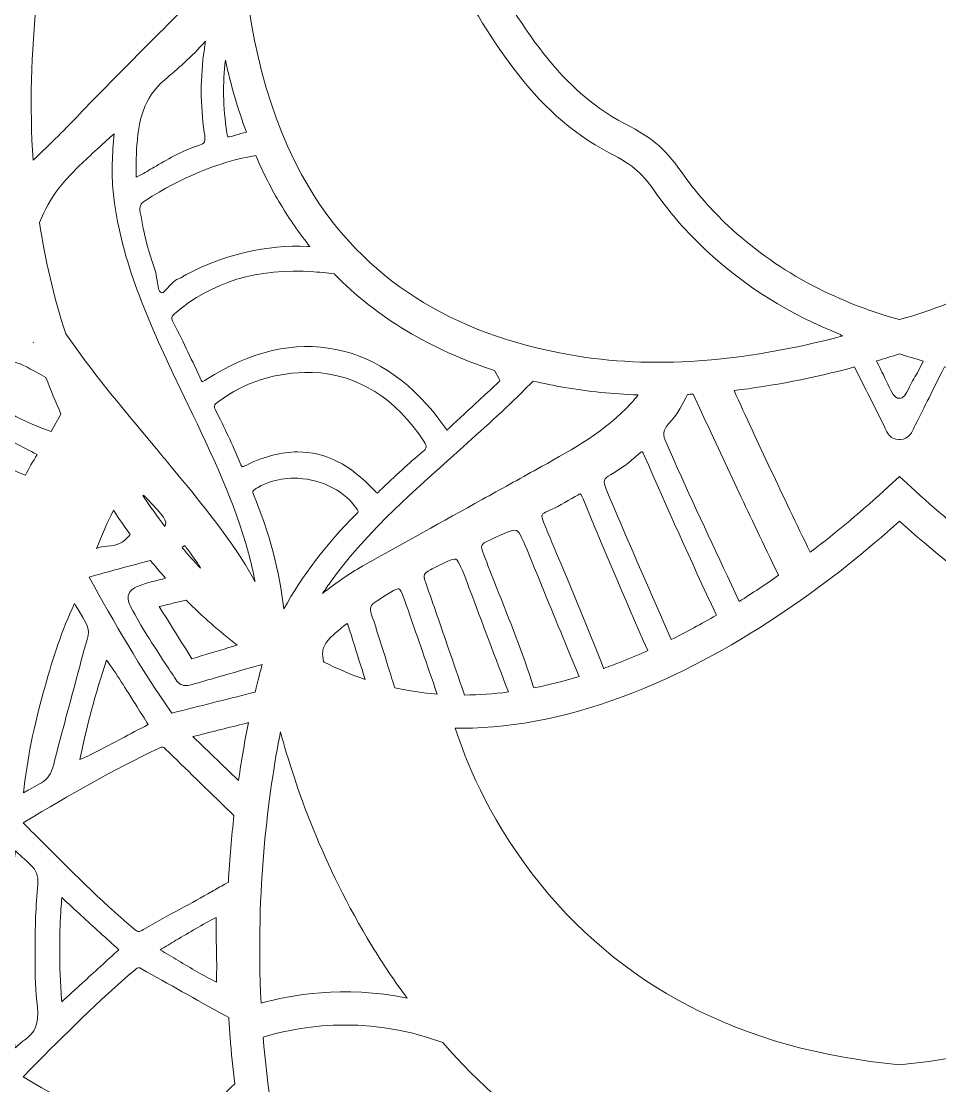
# Model space of a CAD drawing. Extents: x 126 to 2875, y -2951 to -49.
# Drawn here: x 1079 to 1520, y -2448 to -1937 of the extents above; entities that cross this region are included whole.
import ezdxf

# ---------------------------------------------------------------- set-up
doc = ezdxf.new("R2010")
doc.units = 0
doc.header["$MEASUREMENT"] = 0
doc.layers.add('Layer 1', color=7, linetype='Continuous')

# ---------------------------------------------------------------- blocks, each defined once
blk = doc.blocks.new('block 2')
at = {"layer": 'Layer 1', "lineweight": 0}
for points, knots in [([(2818.52, -1015.73), (2765.29, -1065.49), (2703.63, -1093.3), (2640.24, -1096.15), (2556.69, -1099.87), (2474.7, -1071.45), (2412.6, -1046.28), (2390.46, -1037.31), (2368.11, -1027.6), (2346.48, -1018.23), (2338.27, -1014.67), (2330.02, -1011.09), (2321.71, -1007.53), (2370.51, -1008.44), (2426.27, -1007.2), (2513.09, -924.65), (2568.78, -871.7), (2642.17, -798.11), (2625.81, -711.87), (2622.52, -694.49), (2611.09, -653.09), (2560.09, -612.54), (2565.36, -622.37), (2601.86, -692.87), (2569.54, -747.69), (2554.2, -773.71), (2526.78, -791.73), (2470.03, -803.98), (2455.63, -807.08), (2439.86, -809.44), (2422.81, -811.04), (2491.94, -734.79), (2533.75, -634.63), (2547.11, -513), (2561.91, -378.42), (2538.09, -252.24), (2515.5, -170.1), (2510.84, -153.21), (2505.7, -136.24), (2500.21, -119.65), (2496.11, -107.32), (2491.02, -97.85), (2485.03, -91.28), (2485.03, -91.28), (2489.08, -88.91), (2489.08, -88.91), (2488.22, -87.43), (2467.53, -52.75), (2420.58, -50.35), (2390.21, -48.79), (2356.11, -61.25), (2319.21, -87.4), (2293.72, -105.48), (2266.78, -130.21), (2238.64, -161.33), (2186.92, -191.97), (2146.46, -219.39), (2111.33, -247.55), (2059.02, -289.5), (2001.37, -329.63), (1934.36, -338.98), (1877.45, -346.93), (1826.29, -329.19), (1772.12, -310.4), (1744.15, -300.69), (1715.23, -290.66), (1685.52, -284.53), (1598.6, -266.59), (1534.9, -282.01), (1500.31, -329.06), (1465.72, -282.01), (1402.02, -266.61), (1315.1, -284.53), (1285.39, -290.66), (1256.47, -300.69), (1228.5, -310.4), (1174.33, -329.19), (1123.17, -346.93), (1066.26, -338.98), (999.25, -329.63), (941.6, -289.5), (889.29, -247.55), (854.16, -219.39), (813.72, -191.97), (761.98, -161.33), (733.84, -130.21), (706.9, -105.48), (681.41, -87.4), (644.51, -61.25), (610.42, -48.78), (580.04, -50.35), (533.09, -52.75), (512.4, -87.43), (511.54, -88.91), (511.54, -88.91), (515.6, -91.28), (515.6, -91.28), (509.6, -97.85), (504.51, -107.32), (500.43, -119.65), (494.91, -136.25), (489.76, -153.22), (485.12, -170.1), (462.53, -252.24), (438.71, -378.42), (453.51, -513), (466.87, -634.63), (508.68, -734.79), (577.81, -811.04), (560.76, -809.44), (544.99, -807.08), (530.59, -803.98), (473.84, -791.73), (446.42, -773.71), (431.08, -747.69), (398.76, -692.87), (435.26, -622.37), (440.53, -612.54), (389.53, -653.09), (378.1, -694.49), (374.81, -711.87), (358.45, -798.11), (431.84, -871.7), (487.53, -924.65), (574.36, -1007.2), (630.11, -1008.44), (678.91, -1007.53), (670.6, -1011.09), (662.35, -1014.67), (654.14, -1018.23), (632.51, -1027.6), (610.16, -1037.31), (588.02, -1046.28), (525.92, -1071.45), (443.9, -1099.88), (360.39, -1096.15), (296.99, -1093.3), (235.33, -1065.49), (182.1, -1015.73), (182.1, -1015.73), (125.87, -963.15), (125.87, -963.15), (125.87, -963.15), (170.22, -1026.07), (170.22, -1026.07), (219.77, -1096.34), (304.4, -1156.08), (385.84, -1178.26), (421.01, -1187.83), (457.96, -1193.28), (496.54, -1194.59), (485.65, -1205.66), (470.29, -1222.36), (453.05, -1244.47), (422.71, -1283.4), (380.73, -1347.02), (353.04, -1429.06), (321.9, -1521.35), (314.84, -1617.62), (332.07, -1715.18), (353.53, -1836.78), (412.97, -1960.62), (508.76, -2083.27), (508.76, -2083.27), (517.35, -2094.25), (517.35, -2094.25), (517.35, -2094.25), (522.39, -2081.24), (522.39, -2081.24), (522.59, -2080.7), (544.03, -2026.57), (607.28, -1966.45), (618.55, -1955.74), (631.63, -1944.41), (646.68, -1932.9), (644.92, -1962.85), (643.59, -2025.77), (654.99, -2105.75), (664.24, -2170.7), (680.05, -2233.27), (701.96, -2291.74), (729.36, -2364.83), (766.43, -2431.68), (812.16, -2490.44), (814.05, -2493.21), (839.63, -2531.25), (859.49, -2587.32), (878.32, -2640.42), (895.73, -2721.14), (871.87, -2804.06), (871.87, -2804.06), (865.62, -2825.84), (865.62, -2825.84), (865.62, -2825.84), (884.08, -2812.68), (884.08, -2812.68), (885.65, -2811.57), (922.92, -2784.71), (954.16, -2735.73), (978.8, -2697.08), (1003.28, -2637.97), (992.89, -2564.05), (993.48, -2564.79), (994.03, -2565.49), (994.54, -2566.17), (1016.21, -2595.31), (1039.76, -2622.73), (1064.5, -2647.63), (1109.21, -2692.65), (1155.37, -2726.78), (1201.72, -2749.11), (1255.68, -2775.1), (1310.13, -2785.14), (1363.64, -2778.93), (1378.87, -2809.5), (1404.34, -2833.21), (1429, -2856.2), (1455.2, -2880.59), (1479.94, -2903.62), (1493.04, -2933.91), (1493.04, -2933.91), (1500.31, -2950.67), (1500.31, -2950.67), (1500.31, -2950.67), (1507.58, -2933.91), (1507.58, -2933.91), (1520.68, -2903.62), (1545.42, -2880.59), (1571.62, -2856.2), (1596.29, -2833.21), (1621.76, -2809.5), (1636.98, -2778.93), (1690.49, -2785.14), (1744.94, -2775.1), (1798.9, -2749.11), (1845.25, -2726.78), (1891.43, -2692.65), (1936.12, -2647.63), (1960.86, -2622.73), (1984.41, -2595.33), (2006.08, -2566.18), (2006.59, -2565.5), (2007.14, -2564.79), (2007.73, -2564.05), (1997.35, -2637.97), (2021.82, -2697.08), (2046.46, -2735.73), (2077.7, -2784.71), (2114.98, -2811.57), (2116.54, -2812.68), (2116.54, -2812.68), (2135, -2825.84), (2135, -2825.84), (2135, -2825.84), (2128.75, -2804.06), (2128.75, -2804.06), (2104.89, -2721.14), (2122.3, -2640.42), (2141.13, -2587.32), (2161.01, -2531.22), (2186.59, -2493.18), (2188.46, -2490.44), (2234.19, -2431.68), (2271.26, -2364.83), (2298.65, -2291.74), (2320.57, -2233.27), (2336.38, -2170.7), (2345.63, -2105.75), (2357.03, -2025.77), (2355.7, -1962.85), (2353.94, -1932.9), (2368.99, -1944.41), (2382.07, -1955.74), (2393.34, -1966.45), (2456.59, -2026.57), (2478.03, -2080.7), (2478.23, -2081.24), (2478.23, -2081.24), (2483.25, -2094.29), (2483.25, -2094.29), (2483.25, -2094.29), (2491.86, -2083.27), (2491.86, -2083.27), (2587.65, -1960.62), (2647.09, -1836.78), (2668.55, -1715.18), (2685.78, -1617.62), (2678.72, -1521.35), (2647.58, -1429.06), (2619.89, -1347.02), (2577.91, -1283.4), (2547.57, -1244.47), (2530.33, -1222.36), (2514.97, -1205.66), (2504.08, -1194.59), (2542.66, -1193.28), (2579.61, -1187.83), (2614.78, -1178.26), (2696.22, -1156.08), (2780.85, -1096.34), (2830.4, -1026.07), (2830.4, -1026.07), (2874.75, -963.15), (2874.75, -963.15), (2874.75, -963.15), (2818.52, -1015.73), (2818.52, -1015.73)], [0, 0, 0, 0, 1, 1, 1, 2, 2, 2, 3, 3, 3, 4, 4, 4, 5, 5, 5, 6, 6, 6, 7, 7, 7, 8, 8, 8, 9, 9, 9, 10, 10, 10, 11, 11, 11, 12, 12, 12, 13, 13, 13, 14, 14, 14, 15, 15, 15, 16, 16, 16, 17, 17, 17, 18, 18, 18, 19, 19, 19, 20, 20, 20, 21, 21, 21, 22, 22, 22, 23, 23, 23, 24, 24, 24, 25, 25, 25, 26, 26, 26, 27, 27, 27, 28, 28, 28, 29, 29, 29, 30, 30, 30, 31, 31, 31, 32, 32, 32, 33, 33, 33, 34, 34, 34, 35, 35, 35, 36, 36, 36, 37, 37, 37, 38, 38, 38, 39, 39, 39, 40, 40, 40, 41, 41, 41, 42, 42, 42, 43, 43, 43, 44, 44, 44, 45, 45, 45, 46, 46, 46, 47, 47, 47, 48, 48, 48, 49, 49, 49, 50, 50, 50, 51, 51, 51, 52, 52, 52, 53, 53, 53, 54, 54, 54, 55, 55, 55, 56, 56, 56, 57, 57, 57, 58, 58, 58, 59, 59, 59, 60, 60, 60, 61, 61, 61, 62, 62, 62, 63, 63, 63, 64, 64, 64, 65, 65, 65, 66, 66, 66, 67, 67, 67, 68, 68, 68, 69, 69, 69, 70, 70, 70, 71, 71, 71, 72, 72, 72, 73, 73, 73, 74, 74, 74, 75, 75, 75, 76, 76, 76, 77, 77, 77, 78, 78, 78, 79, 79, 79, 80, 80, 80, 81, 81, 81, 82, 82, 82, 83, 83, 83, 84, 84, 84, 85, 85, 85, 86, 86, 86, 87, 87, 87, 88, 88, 88, 89, 89, 89, 90, 90, 90, 91, 91, 91, 92, 92, 92, 93, 93, 93, 94, 94, 94, 95, 95, 95, 96, 96, 96, 97, 97, 97, 98, 98, 98, 99, 99, 99, 100, 100, 100, 101, 101, 101, 102, 102, 102, 102]), ([(1346.75, -1214.14), (1389.42, -1256.79), (1402.58, -1311.7), (1385.83, -1377.36), (1372.17, -1430.9), (1345.16, -1482.19), (1319.05, -1531.79), (1279.52, -1606.87), (1238.63, -1684.5), (1241.19, -1773.47), (1242.41, -1815.53), (1256.31, -1860.59), (1282.53, -1907.37), (1282.53, -1907.37), (1283.51, -1909.13), (1283.51, -1909.13), (1302.39, -1942.86), (1323.81, -1981.09), (1361.12, -2000.38), (1373.64, -2006.86), (1376.7, -2010.02), (1384.34, -2020.79), (1390.69, -2029.73), (1398.41, -2038.5), (1407.28, -2046.86), (1425.56, -2064.08), (1447.74, -2077.95), (1472.39, -2087.72), (1472.39, -2087.72), (1471.9, -2087.84), (1471.9, -2087.84), (1471.9, -2087.84), (1473.1, -2088.22), (1473.1, -2088.22), (1424.15, -2101.12), (1381.24, -2104.08), (1342.52, -2097.34), (1285.28, -2087.37), (1243.11, -2060.35), (1217.17, -2017.04), (1137.43, -1883.83), (1222.78, -1625.74), (1263.8, -1501.7), (1263.8, -1501.7), (1267.71, -1489.88), (1267.71, -1489.88), (1289.9, -1422.55), (1301.98, -1367.12), (1305.72, -1315.39), (1309.39, -1264.34), (1304.67, -1218), (1291.36, -1175.34), (1305.46, -1182.13), (1327.15, -1194.59), (1346.75, -1214.14)], [0, 0, 0, 0, 1, 1, 1, 2, 2, 2, 3, 3, 3, 4, 4, 4, 5, 5, 5, 6, 6, 6, 7, 7, 7, 8, 8, 8, 9, 9, 9, 10, 10, 10, 11, 11, 11, 12, 12, 12, 13, 13, 13, 14, 14, 14, 15, 15, 15, 16, 16, 16, 17, 17, 17, 18, 18, 18, 18]), ([(1344.52, -1756.59), (1359.66, -1729.74), (1386.54, -1693.35), (1428.55, -1672.54), (1455.13, -1659.37), (1483.26, -1642.71), (1501.1, -1617.18), (1518.94, -1642.71), (1547.07, -1659.37), (1573.65, -1672.54), (1615.66, -1693.35), (1642.54, -1729.74), (1657.69, -1756.59), (1684.28, -1803.72), (1697.56, -1858.72), (1705.3, -1897.78), (1704.96, -1898.39), (1704.62, -1899.01), (1704.28, -1899.63), (1704.28, -1899.63), (1703.29, -1901.39), (1703.29, -1901.39), (1684.63, -1934.72), (1665.32, -1969.2), (1632.22, -1986.31), (1617.28, -1994.05), (1612.4, -1998.91), (1603.38, -2011.62), (1597.63, -2019.71), (1590.6, -2027.69), (1582.48, -2035.34), (1560.37, -2056.15), (1532, -2071.7), (1500.31, -2080.36), (1468.62, -2071.7), (1440.25, -2056.15), (1418.14, -2035.34), (1410.02, -2027.69), (1402.99, -2019.71), (1397.24, -2011.62), (1388.22, -1998.91), (1383.35, -1994.05), (1368.4, -1986.31), (1335.3, -1969.2), (1315.99, -1934.72), (1297.33, -1901.39), (1297.33, -1901.39), (1296.49, -1899.88), (1296.49, -1899.88), (1304.15, -1860.72), (1317.45, -1804.57), (1344.52, -1756.59)], [0, 0, 0, 0, 1, 1, 1, 2, 2, 2, 3, 3, 3, 4, 4, 4, 5, 5, 5, 6, 6, 6, 7, 7, 7, 8, 8, 8, 9, 9, 9, 10, 10, 10, 11, 11, 11, 12, 12, 12, 13, 13, 13, 14, 14, 14, 15, 15, 15, 16, 16, 16, 17, 17, 17, 17]), ([(1084.81, -2003.93), (1083.14, -1978.19), (1083.93, -1952.36), (1086.59, -1926.54), (1086.59, -1926.54), (1091.27, -1922.19), (1091.27, -1922.19), (1092.93, -1920.63), (1094.61, -1919.08), (1096.27, -1917.52), (1122.74, -1892.47), (1146.61, -1868.7), (1169.19, -1844.94), (1168, -1870.49), (1168.52, -1894.31), (1170.75, -1916.34), (1170.75, -1916.34), (1165.99, -1921.51), (1165.99, -1921.51), (1155.24, -1933.11), (1143.89, -1944.51), (1132.9, -1955.52), (1124.4, -1964.07), (1115.6, -1972.9), (1107.13, -1981.78), (1100.63, -1988.59), (1093.47, -1995.68), (1084.81, -2003.93)], [0, 0, 0, 0, 1, 1, 1, 2, 2, 2, 3, 3, 3, 4, 4, 4, 5, 5, 5, 6, 6, 6, 7, 7, 7, 8, 8, 8, 9, 9, 9, 9]), ([(1134.46, -1998.96), (1134.5, -1997.82), (1134.58, -1996.68), (1134.66, -1995.56), (1135.48, -1985.43), (1137.7, -1973.9), (1147.97, -1965.31), (1154.04, -1960.22), (1160.88, -1954.3), (1167.43, -1946.9), (1167.38, -1947.89), (1167.22, -1948.86), (1167.08, -1949.87), (1167.08, -1949.87), (1166.95, -1950.7), (1166.95, -1950.7), (1164.99, -1964.18), (1164.99, -1977.57), (1166.91, -1990.47), (1167.62, -1995.27), (1167.11, -1995.94), (1164.63, -1996.7), (1157.04, -1999.01), (1150.3, -2002.95), (1143.8, -2006.76), (1141.52, -2008.09), (1139.17, -2009.47), (1136.85, -2010.74), (1135.98, -2011.21), (1135.07, -2011.69), (1134.31, -2012.08), (1134.28, -2011.13), (1134.28, -2010.01), (1134.28, -2009.06), (1134.27, -2005.8), (1134.3, -2002.36), (1134.46, -1998.96)], [0, 0, 0, 0, 1, 1, 1, 2, 2, 2, 3, 3, 3, 4, 4, 4, 5, 5, 5, 6, 6, 6, 7, 7, 7, 8, 8, 8, 9, 9, 9, 10, 10, 10, 11, 11, 11, 12, 12, 12, 12]), ([(1181.94, -1991.92), (1181.94, -1991.92), (1179.9, -1992.52), (1179.9, -1992.52), (1179.22, -1992.71), (1178.79, -1992.75), (1178.56, -1992.75), (1178.38, -1992.75), (1178.32, -1992.74), (1178.32, -1992.74), (1178.29, -1992.71), (1177.94, -1992.34), (1177.72, -1990.81), (1175.91, -1978.38), (1175.71, -1966.92), (1177.05, -1956), (1179.76, -1968.16), (1183.1, -1979.63), (1187.1, -1990.41), (1185.38, -1990.9), (1183.65, -1991.41), (1181.94, -1991.92)], [0, 0, 0, 0, 1, 1, 1, 2, 2, 2, 3, 3, 3, 4, 4, 4, 5, 5, 5, 6, 6, 6, 7, 7, 7, 7]), ([(1152.04, -2152.16), (1149.4, -2148.98), (1146.77, -2145.8), (1144.14, -2142.6), (1140.96, -2138.7), (1137.73, -2134.83), (1134.5, -2130.95), (1125.04, -2119.57), (1115.25, -2107.8), (1106.55, -2095.66), (1106.55, -2095.66), (1100.47, -2087.19), (1100.47, -2087.19), (1094.63, -2069.05), (1090.51, -2051.02), (1087.95, -2033.88), (1087.95, -2033.88), (1090.02, -2029.23), (1090.02, -2029.23), (1092.4, -2023.86), (1095.89, -2018.56), (1100.39, -2013.49), (1105.3, -2007.95), (1110.79, -2002.96), (1116.6, -1997.68), (1118.91, -1995.59), (1121.25, -1993.45), (1123.64, -1991.2), (1122.84, -2001.14), (1122.27, -2009.95), (1123.22, -2018.97), (1126.45, -2050.04), (1138.41, -2077.44), (1152.55, -2107.49), (1154.84, -2112.38), (1157.19, -2117.25), (1159.53, -2122.13), (1170.36, -2144.62), (1181.53, -2167.88), (1188.13, -2192.43), (1189.26, -2196.61), (1190.37, -2201.06), (1191.25, -2205.93), (1189.53, -2202.85), (1187.8, -2199.87), (1186, -2196.99), (1175.96, -2181), (1163.8, -2166.33), (1152.04, -2152.16)], [0, 0, 0, 0, 1, 1, 1, 2, 2, 2, 3, 3, 3, 4, 4, 4, 5, 5, 5, 6, 6, 6, 7, 7, 7, 8, 8, 8, 9, 9, 9, 10, 10, 10, 11, 11, 11, 12, 12, 12, 13, 13, 13, 14, 14, 14, 15, 15, 15, 16, 16, 16, 16]), ([(1216.55, -2045.26), (1196.68, -2044.42), (1177.08, -2048.95), (1158.34, -2058.72), (1157.8, -2059), (1157.3, -2059.33), (1156.79, -2059.67), (1156.33, -2059.97), (1155.84, -2060.3), (1155.54, -2060.38), (1152.83, -2061.2), (1151.03, -2063.28), (1149.45, -2065.08), (1147.09, -2067.79), (1146.82, -2067.66), (1146.2, -2067.36), (1145.03, -2066.79), (1144.68, -2064.73), (1144.27, -2061.66), (1144.02, -2059.71), (1143.75, -2057.7), (1143.05, -2055.82), (1140.25, -2048.3), (1138.08, -2039.77), (1136.23, -2028.94), (1135.72, -2026.03), (1136.24, -2024.81), (1138.68, -2023.26), (1156.25, -2012.03), (1173.33, -2004.99), (1190.9, -2001.75), (1190.9, -2001.75), (1191.57, -2001.62), (1191.57, -2001.62), (1195.16, -2009.91), (1199.15, -2017.77), (1203.58, -2025.16), (1207.86, -2032.28), (1212.53, -2039.01), (1217.58, -2045.32), (1217.23, -2045.31), (1216.9, -2045.28), (1216.55, -2045.26)], [0, 0, 0, 0, 1, 1, 1, 2, 2, 2, 3, 3, 3, 4, 4, 4, 5, 5, 5, 6, 6, 6, 7, 7, 7, 8, 8, 8, 9, 9, 9, 10, 10, 10, 11, 11, 11, 12, 12, 12, 13, 13, 13, 14, 14, 14, 14]), ([(1307.17, -2111.21), (1307.17, -2111.21), (1306.86, -2111.49), (1306.86, -2111.49), (1304.15, -2114.03), (1301.44, -2116.53), (1298.72, -2119.03), (1293.99, -2123.4), (1289.11, -2127.91), (1284.38, -2132.44), (1283.89, -2132.91), (1283.54, -2133.18), (1283.32, -2133.34), (1283.1, -2133.12), (1282.75, -2132.7), (1282.23, -2131.96), (1253.08, -2090.28), (1210.33, -2081.73), (1167.87, -2109.12), (1166.78, -2109.81), (1166.16, -2110.07), (1165.88, -2110.15), (1165.69, -2109.89), (1165.32, -2109.32), (1164.72, -2108.01), (1160.51, -2098.62), (1156, -2089.49), (1151.74, -2080.96), (1151.03, -2079.5), (1150.93, -2079.14), (1152.71, -2077.6), (1170.55, -2062.18), (1192.36, -2055.6), (1219.4, -2057.47), (1221.34, -2057.59), (1223.32, -2057.77), (1225.44, -2058), (1225.44, -2058), (1229.15, -2058.4), (1229.15, -2058.4), (1249.7, -2079.36), (1275.42, -2094.86), (1306.1, -2104.72), (1306.1, -2104.72), (1308.26, -2108.8), (1308.26, -2108.8), (1308.39, -2109.02), (1308.5, -2109.24), (1308.61, -2109.47), (1308.42, -2110.02), (1307.98, -2110.45), (1307.17, -2111.21)], [0, 0, 0, 0, 1, 1, 1, 2, 2, 2, 3, 3, 3, 4, 4, 4, 5, 5, 5, 6, 6, 6, 7, 7, 7, 8, 8, 8, 9, 9, 9, 10, 10, 10, 11, 11, 11, 12, 12, 12, 13, 13, 13, 14, 14, 14, 15, 15, 15, 16, 16, 16, 17, 17, 17, 17]), ([(1084.86, -2091.23), (1084.91, -2091.21), (1084.97, -2091.18), (1085.02, -2091.15), (1085.04, -2091.21), (1085.07, -2091.29), (1085.08, -2091.36), (1085.02, -2091.33), (1084.94, -2091.28), (1084.86, -2091.23)], [0, 0, 0, 0, 1, 1, 1, 2, 2, 2, 3, 3, 3, 3]), ([(1511.68, -2100.25), (1510.16, -2103.53), (1508.78, -2106.28), (1507.13, -2108.82), (1506.34, -2110.05), (1505.69, -2111.4), (1505.06, -2112.7), (1503.21, -2116.53), (1502.18, -2118.16), (1500.23, -2118.14), (1497.87, -2118.05), (1496.53, -2115.39), (1494.72, -2111.35), (1494.31, -2110.45), (1493.92, -2109.56), (1493.5, -2108.74), (1492.08, -2105.89), (1490.69, -2103.04), (1489.31, -2100.16), (1492.95, -2099.11), (1496.61, -2098.01), (1500.31, -2096.85), (1504.14, -2098.05), (1507.92, -2099.16), (1511.68, -2100.25)], [0, 0, 0, 0, 1, 1, 1, 2, 2, 2, 3, 3, 3, 4, 4, 4, 5, 5, 5, 6, 6, 6, 7, 7, 7, 8, 8, 8, 8]), ([(1060.34, -2108.6), (1060.34, -2108.6), (1060.67, -2105.81), (1060.67, -2105.81), (1063.84, -2103.66), (1067.07, -2101.57), (1070.39, -2099.53), (1070.39, -2099.53), (1073.86, -2100.19), (1073.86, -2100.19), (1078.21, -2101.03), (1082.22, -2103.28), (1086.48, -2105.67), (1086.48, -2105.67), (1090.99, -2108.2), (1090.99, -2108.2), (1093.24, -2114.12), (1095.64, -2119.98), (1098.21, -2125.74), (1098.21, -2125.74), (1093.43, -2134.11), (1093.43, -2134.11), (1081.33, -2129.66), (1070.69, -2125.12), (1062.92, -2116.05), (1060.9, -2113.69), (1060.04, -2111.19), (1060.34, -2108.6)], [0, 0, 0, 0, 1, 1, 1, 2, 2, 2, 3, 3, 3, 4, 4, 4, 5, 5, 5, 6, 6, 6, 7, 7, 7, 8, 8, 8, 9, 9, 9, 9]), ([(1479.04, -2103.64), (1483.69, -2112.98), (1488.36, -2122.32), (1493.06, -2131.64), (1493.22, -2131.93), (1493.35, -2132.25), (1493.49, -2132.56), (1494.26, -2134.33), (1495.85, -2137.96), (1500.07, -2137.96), (1500.25, -2137.96), (1500.42, -2137.96), (1500.6, -2137.94), (1505.03, -2137.64), (1506.5, -2134.1), (1507.39, -2131.98), (1507.56, -2131.56), (1507.72, -2131.15), (1507.92, -2130.76), (1512.14, -2122.46), (1516.61, -2113.6), (1521.57, -2103.66), (1521.57, -2103.66), (1521.85, -2103.09), (1521.85, -2103.09), (1542.02, -2108.47), (1561.25, -2112.25), (1579.66, -2114.42), (1568.25, -2139.4), (1556.28, -2164.78), (1543.11, -2191.94), (1530.37, -2182.28), (1517.82, -2171.8), (1505.68, -2160.6), (1505.68, -2160.6), (1500.31, -2155.64), (1500.31, -2155.64), (1500.31, -2155.64), (1494.94, -2160.6), (1494.94, -2160.6), (1482.79, -2171.8), (1470.23, -2182.3), (1457.49, -2191.97), (1444.27, -2164.66), (1432.31, -2139.27), (1420.96, -2114.41), (1439.37, -2112.22), (1458.58, -2108.47), (1478.77, -2103.09), (1478.77, -2103.09), (1479.04, -2103.64), (1479.04, -2103.64)], [0, 0, 0, 0, 1, 1, 1, 2, 2, 2, 3, 3, 3, 4, 4, 4, 5, 5, 5, 6, 6, 6, 7, 7, 7, 8, 8, 8, 9, 9, 9, 10, 10, 10, 11, 11, 11, 12, 12, 12, 13, 13, 13, 14, 14, 14, 15, 15, 15, 16, 16, 16, 17, 17, 17, 17]), ([(1211.67, -2143.85), (1207.81, -2143.85), (1203.84, -2144.37), (1199.77, -2145.42), (1195.7, -2146.46), (1191.52, -2148.03), (1187.25, -2150.12), (1185.93, -2150.77), (1185.32, -2150.92), (1185.06, -2150.96), (1184.92, -2150.78), (1184.62, -2150.34), (1184.18, -2149.31), (1180.3, -2140.14), (1176.47, -2131.88), (1172.46, -2124.06), (1171.32, -2121.81), (1171.45, -2121.34), (1173.59, -2119.77), (1186.93, -2110.04), (1200.83, -2105.68), (1218.46, -2105.68), (1218.46, -2105.68), (1218.75, -2105.68), (1218.75, -2105.68), (1240.5, -2106.68), (1259.02, -2118.19), (1272.3, -2138.94), (1273.85, -2141.38), (1273.77, -2141.96), (1271.57, -2143.82), (1265.16, -2149.23), (1258.42, -2155.36), (1250.99, -2162.57), (1250.38, -2163.16), (1250, -2163.43), (1249.79, -2163.56), (1249.57, -2163.41), (1249.13, -2163.05), (1248.32, -2162.16), (1237, -2149.94), (1224.89, -2143.85), (1211.67, -2143.85)], [0, 0, 0, 0, 1, 1, 1, 2, 2, 2, 3, 3, 3, 4, 4, 4, 5, 5, 5, 6, 6, 6, 7, 7, 7, 8, 8, 8, 9, 9, 9, 10, 10, 10, 11, 11, 11, 12, 12, 12, 13, 13, 13, 14, 14, 14, 14]), ([(1371.55, -2120.58), (1359.57, -2133.7), (1343.82, -2142.46), (1328.59, -2150.91), (1328.59, -2150.91), (1326.74, -2151.95), (1326.74, -2151.95), (1317.87, -2156.86), (1309.02, -2161.78), (1300.18, -2166.69), (1281.4, -2177.09), (1261.99, -2187.85), (1242.97, -2198.56), (1236.16, -2202.39), (1229.78, -2206.96), (1223.66, -2211.76), (1225.02, -2209.68), (1226.44, -2207.71), (1227.8, -2205.81), (1243.49, -2183.94), (1263.85, -2165.74), (1283.52, -2148.14), (1283.52, -2148.14), (1291.09, -2141.35), (1291.09, -2141.35), (1301.87, -2131.69), (1313.01, -2121.72), (1323.3, -2111.18), (1323.3, -2111.18), (1324.6, -2109.83), (1324.6, -2109.83), (1329.56, -2111), (1334.62, -2112.05), (1339.8, -2112.95), (1351.18, -2114.93), (1362.88, -2116.1), (1374.94, -2116.51), (1373.86, -2117.9), (1372.74, -2119.26), (1371.55, -2120.58)], [0, 0, 0, 0, 1, 1, 1, 2, 2, 2, 3, 3, 3, 4, 4, 4, 5, 5, 5, 6, 6, 6, 7, 7, 7, 8, 8, 8, 9, 9, 9, 10, 10, 10, 11, 11, 11, 12, 12, 12, 13, 13, 13, 13]), ([(1038.51, -2123.25), (1038.51, -2123.25), (1038.32, -2122.98), (1038.32, -2122.98), (1041.8, -2119.96), (1045.41, -2117.02), (1049.15, -2114.15), (1049.75, -2116.53), (1050.72, -2118.96), (1052.13, -2121.54), (1054.82, -2126.48), (1059.01, -2130.36), (1065.31, -2133.78), (1072.06, -2137.41), (1079.32, -2141.3), (1086.79, -2145.11), (1086.81, -2145.11), (1086.81, -2145.11), (1086.82, -2145.13), (1084.7, -2148.38), (1082.82, -2151.78), (1081.11, -2154.99), (1081.06, -2154.98), (1081.01, -2154.96), (1080.97, -2154.93), (1062.24, -2147.49), (1048.36, -2137.12), (1038.51, -2123.25)], [0, 0, 0, 0, 1, 1, 1, 2, 2, 2, 3, 3, 3, 4, 4, 4, 5, 5, 5, 6, 6, 6, 7, 7, 7, 8, 8, 8, 9, 9, 9, 9]), ([(1423.39, -2163.41), (1428.86, -2175.03), (1434.81, -2187.46), (1442.09, -2202.54), (1442.09, -2202.54), (1442.31, -2203.02), (1442.31, -2203.02), (1436.03, -2207.4), (1429.71, -2211.62), (1423.41, -2215.57), (1423.41, -2215.57), (1417.77, -2203.48), (1417.77, -2203.48), (1408.04, -2182.63), (1397.99, -2161.06), (1388.51, -2139.69), (1386.64, -2135.44), (1386.91, -2133.32), (1389.77, -2130.23), (1392.83, -2126.93), (1395.39, -2122.98), (1397.85, -2117.84), (1397.85, -2117.84), (1398.59, -2116.29), (1398.59, -2116.29), (1399.49, -2116.24), (1400.41, -2116.19), (1401.34, -2116.15), (1401.34, -2116.15), (1405.38, -2124.81), (1405.38, -2124.81), (1411.52, -2138.02), (1417.43, -2150.73), (1423.39, -2163.41)], [0, 0, 0, 0, 1, 1, 1, 2, 2, 2, 3, 3, 3, 4, 4, 4, 5, 5, 5, 6, 6, 6, 7, 7, 7, 8, 8, 8, 9, 9, 9, 10, 10, 10, 11, 11, 11, 11]), ([(1412.38, -2221.89), (1412.38, -2221.89), (1412.49, -2222.14), (1412.49, -2222.14), (1405.25, -2226.35), (1398.04, -2230.29), (1390.88, -2233.84), (1390.88, -2233.84), (1389.36, -2230.39), (1389.36, -2230.39), (1379.48, -2207.94), (1369.29, -2184.75), (1359.66, -2161.77), (1357.89, -2157.51), (1358.46, -2156.65), (1361.67, -2154.85), (1366.19, -2152.3), (1370.73, -2148.96), (1375.19, -2144.92), (1376.03, -2144.16), (1376.57, -2143.77), (1376.9, -2143.58), (1377.14, -2143.93), (1377.52, -2144.59), (1378.07, -2145.86), (1388.65, -2170.19), (1400.19, -2195.77), (1412.38, -2221.89)], [0, 0, 0, 0, 1, 1, 1, 2, 2, 2, 3, 3, 3, 4, 4, 4, 5, 5, 5, 6, 6, 6, 7, 7, 7, 8, 8, 8, 9, 9, 9, 9]), ([(1190.51, -2164.22), (1189.95, -2162.84), (1189.86, -2162.62), (1191.95, -2161.31), (1193.93, -2160.07), (1196.03, -2159.08), (1198.25, -2158.32), (1201.94, -2157.05), (1205.89, -2156.45), (1209.88, -2156.45), (1221.28, -2156.45), (1232.95, -2161.43), (1239.5, -2170.39), (1240.99, -2172.42), (1240.96, -2172.44), (1239.88, -2173.53), (1225.27, -2188.28), (1213.84, -2203.26), (1205.09, -2219.13), (1203.01, -2201.06), (1198.22, -2183.01), (1190.51, -2164.22)], [0, 0, 0, 0, 1, 1, 1, 2, 2, 2, 3, 3, 3, 4, 4, 4, 5, 5, 5, 6, 6, 6, 7, 7, 7, 7]), ([(1148.08, -2179.62), (1144.38, -2174.8), (1140.85, -2169.86), (1137.51, -2164.82), (1137.51, -2164.82), (1137.7, -2164.68), (1137.7, -2164.68), (1137.72, -2164.66), (1137.73, -2164.65), (1137.75, -2164.63), (1137.97, -2164.78), (1138.38, -2165.09), (1139.05, -2165.77), (1139.05, -2165.77), (1139.24, -2165.98), (1139.24, -2165.98), (1147.8, -2174.95), (1149.29, -2176.87), (1148.08, -2179.62)], [0, 0, 0, 0, 1, 1, 1, 2, 2, 2, 3, 3, 3, 4, 4, 4, 5, 5, 5, 6, 6, 6, 6]), ([(1337.99, -2197.61), (1335.21, -2190.94), (1332.42, -2184.28), (1329.67, -2177.61), (1328.21, -2174.11), (1328.67, -2173.54), (1331.61, -2172.26), (1335.89, -2170.39), (1340.34, -2168.02), (1344.86, -2165.17), (1346.64, -2164.06), (1347.24, -2164.02), (1347.24, -2163.98), (1347.25, -2164), (1347.79, -2164.33), (1348.61, -2166.36), (1357.89, -2189.22), (1368.04, -2213.02), (1379.61, -2239.14), (1379.61, -2239.14), (1379.61, -2239.16), (1379.61, -2239.16), (1375.49, -2241.01), (1371.39, -2242.78), (1367.34, -2244.38), (1364.37, -2245.55), (1361.41, -2246.66), (1358.46, -2247.71), (1358.46, -2247.71), (1358.41, -2247.61), (1358.41, -2247.61), (1351.88, -2230.83), (1344.82, -2213.94), (1337.99, -2197.61)], [0, 0, 0, 0, 1, 1, 1, 2, 2, 2, 3, 3, 3, 4, 4, 4, 5, 5, 5, 6, 6, 6, 7, 7, 7, 8, 8, 8, 9, 9, 9, 10, 10, 10, 11, 11, 11, 11]), ([(1123.31, -2171.79), (1125.94, -2175.76), (1128.63, -2179.64), (1131.42, -2183.42), (1131.42, -2183.42), (1130.89, -2184.07), (1130.89, -2184.07), (1128.2, -2187.36), (1124.88, -2188.95), (1120.43, -2189.06), (1118.55, -2189.09), (1116.79, -2189.61), (1115.21, -2190.13), (1117.66, -2184.12), (1120.38, -2177.96), (1123.31, -2171.79)], [0, 0, 0, 0, 1, 1, 1, 2, 2, 2, 3, 3, 3, 4, 4, 4, 5, 5, 5, 5]), ([(1290.63, -2276.34), (1316.56, -2276.34), (1344.12, -2270.6), (1373.17, -2259.1), (1425.4, -2238.43), (1470.33, -2204.03), (1500.31, -2177.12), (1530.29, -2204.03), (1575.22, -2238.43), (1627.45, -2259.1), (1657.75, -2271.09), (1686.45, -2276.83), (1713.36, -2276.31), (1711.1, -2283.35), (1707.33, -2293.68), (1701.44, -2305.75), (1695.55, -2317.83), (1687.54, -2331.64), (1676.84, -2345.69), (1635.61, -2399.85), (1576.21, -2430.81), (1500.31, -2437.76), (1424.68, -2430.84), (1365.43, -2400.05), (1324.21, -2346.25), (1302.58, -2318.05), (1291.83, -2290.53), (1287.27, -2276.31), (1288.38, -2276.33), (1289.51, -2276.34), (1290.63, -2276.34)], [0, 0, 0, 0, 1, 1, 1, 2, 2, 2, 3, 3, 3, 4, 4, 4, 5, 5, 5, 6, 6, 6, 7, 7, 7, 8, 8, 8, 9, 9, 9, 10, 10, 10, 10]), ([(1346.65, -2251.62), (1339.31, -2253.83), (1332.09, -2255.62), (1324.98, -2257.01), (1324.98, -2257.01), (1324.85, -2256.62), (1324.85, -2256.62), (1319.6, -2240.44), (1313.24, -2224.36), (1307.09, -2208.8), (1304.97, -2203.45), (1302.87, -2198.11), (1300.79, -2192.75), (1299.26, -2188.76), (1299.51, -2188.09), (1303.34, -2186.32), (1303.34, -2186.32), (1304.17, -2185.94), (1304.17, -2185.94), (1310.47, -2183.01), (1315.04, -2180.91), (1316.62, -2181.52), (1318.21, -2182.14), (1320.09, -2186.78), (1322.69, -2193.17), (1322.69, -2193.17), (1322.88, -2193.65), (1322.88, -2193.65), (1328.99, -2208.65), (1335.14, -2223.65), (1341.3, -2238.62), (1341.3, -2238.62), (1346.65, -2251.62), (1346.65, -2251.62)], [0, 0, 0, 0, 1, 1, 1, 2, 2, 2, 3, 3, 3, 4, 4, 4, 5, 5, 5, 6, 6, 6, 7, 7, 7, 8, 8, 8, 9, 9, 9, 10, 10, 10, 11, 11, 11, 11]), ([(1156.3, -2189.79), (1156.3, -2189.79), (1156.51, -2189.6), (1156.51, -2189.6), (1156.92, -2189.17), (1157.22, -2188.93), (1157.41, -2188.8), (1157.66, -2189.03), (1158.18, -2189.55), (1159.05, -2190.72), (1159.05, -2190.72), (1159.29, -2191.05), (1159.29, -2191.05), (1162.19, -2195.01), (1164.12, -2197.67), (1165.18, -2199.63), (1162.13, -2196.42), (1159.17, -2193.14), (1156.3, -2189.79)], [0, 0, 0, 0, 1, 1, 1, 2, 2, 2, 3, 3, 3, 4, 4, 4, 5, 5, 5, 6, 6, 6, 6]), ([(1273.09, -2206.61), (1271.75, -2202.83), (1272.03, -2202.07), (1275.39, -2200.36), (1275.39, -2200.36), (1276.19, -2199.95), (1276.19, -2199.95), (1281.59, -2197.19), (1286.25, -2194.8), (1287.59, -2195.34), (1288.97, -2195.88), (1290.88, -2200.99), (1293.12, -2206.91), (1293.12, -2206.91), (1294.02, -2209.32), (1294.02, -2209.32), (1300.13, -2225.61), (1306.46, -2242.45), (1312.78, -2258.99), (1305.62, -2259.93), (1298.61, -2260.42), (1291.72, -2260.45), (1291.72, -2260.45), (1291.34, -2259.39), (1291.34, -2259.39), (1288.89, -2252.36), (1286.48, -2245.32), (1284.08, -2238.27), (1280.53, -2227.87), (1276.84, -2217.14), (1273.09, -2206.61)], [0, 0, 0, 0, 1, 1, 1, 2, 2, 2, 3, 3, 3, 4, 4, 4, 5, 5, 5, 6, 6, 6, 7, 7, 7, 8, 8, 8, 9, 9, 9, 10, 10, 10, 10]), ([(1151.85, -2269.01), (1151.63, -2269.08), (1151.49, -2269.09), (1151.39, -2269.11), (1151.31, -2269.03), (1151.2, -2268.89), (1151.03, -2268.65), (1136.29, -2247.72), (1123.75, -2225.47), (1111.64, -2203.89), (1111.64, -2203.89), (1114.8, -2203.02), (1114.8, -2203.02), (1122.96, -2200.77), (1131.4, -2198.46), (1139.71, -2196.28), (1139.71, -2196.28), (1141.09, -2195.91), (1141.09, -2195.91), (1143.48, -2198.82), (1145.92, -2201.67), (1148.4, -2204.46), (1144.38, -2205.38), (1139.87, -2206.52), (1135.34, -2208.2), (1133.76, -2208.77), (1131.57, -2209.79), (1130.72, -2212.01), (1129.83, -2214.27), (1130.78, -2216.43), (1131.73, -2218.26), (1136.58, -2227.59), (1142.39, -2236.42), (1148.01, -2244.95), (1149.76, -2247.63), (1151.52, -2250.3), (1153.25, -2252.99), (1154.75, -2255.34), (1156.57, -2255.95), (1158.17, -2255.95), (1159.29, -2255.95), (1160.31, -2255.65), (1161.07, -2255.43), (1169.15, -2253.07), (1177.26, -2250.75), (1185.36, -2248.43), (1185.36, -2248.43), (1194.73, -2245.74), (1194.73, -2245.74), (1193.85, -2248.93), (1192.65, -2253.42), (1191.32, -2259.07), (1191.32, -2259.07), (1189.73, -2259.47), (1189.73, -2259.47), (1177.1, -2262.63), (1164.48, -2265.82), (1151.85, -2269.01)], [0, 0, 0, 0, 1, 1, 1, 2, 2, 2, 3, 3, 3, 4, 4, 4, 5, 5, 5, 6, 6, 6, 7, 7, 7, 8, 8, 8, 9, 9, 9, 10, 10, 10, 11, 11, 11, 12, 12, 12, 13, 13, 13, 14, 14, 14, 15, 15, 15, 16, 16, 16, 17, 17, 17, 18, 18, 18, 19, 19, 19, 19]), ([(1257.69, -2255.13), (1256.66, -2251.89), (1255.65, -2248.62), (1254.65, -2245.38), (1252.26, -2237.69), (1249.79, -2229.72), (1247.18, -2221.95), (1246.02, -2218.55), (1246.39, -2217.49), (1249.32, -2215.59), (1249.32, -2215.59), (1249.87, -2215.21), (1249.87, -2215.21), (1254.41, -2212.25), (1259.11, -2209.21), (1260.27, -2209.45), (1261.36, -2209.97), (1263.18, -2215.3), (1264.96, -2220.45), (1264.96, -2220.45), (1265.07, -2220.76), (1265.07, -2220.76), (1269.36, -2233.27), (1273.61, -2245.55), (1278.65, -2259.99), (1271.7, -2259.45), (1264.91, -2258.42), (1258.26, -2256.94), (1258.26, -2256.94), (1257.69, -2255.13), (1257.69, -2255.13)], [0, 0, 0, 0, 1, 1, 1, 2, 2, 2, 3, 3, 3, 4, 4, 4, 5, 5, 5, 6, 6, 6, 7, 7, 7, 8, 8, 8, 9, 9, 9, 10, 10, 10, 10]), ([(1145.3, -2218.03), (1147.5, -2217.5), (1149.7, -2216.98), (1151.9, -2216.46), (1151.9, -2216.46), (1158.26, -2214.94), (1158.26, -2214.94), (1166.02, -2222.74), (1174.17, -2229.96), (1182.66, -2236.52), (1182.66, -2236.52), (1178.62, -2237.73), (1178.62, -2237.73), (1172.83, -2239.46), (1166.84, -2241.25), (1160.95, -2243.1), (1160.95, -2243.08), (1160.95, -2243.08), (1160.95, -2243.08), (1155.71, -2234.65), (1150.59, -2226.37), (1145.3, -2218.03)], [0, 0, 0, 0, 1, 1, 1, 2, 2, 2, 3, 3, 3, 4, 4, 4, 5, 5, 5, 6, 6, 6, 7, 7, 7, 7]), ([(1110.08, -2236.1), (1109.48, -2238.15), (1108.73, -2240.68), (1107.89, -2243.96), (1105.98, -2251.38), (1103.95, -2258.91), (1101.97, -2266.2), (1099.54, -2275.2), (1097.02, -2284.53), (1094.72, -2293.74), (1094.56, -2294.34), (1094.41, -2294.91), (1094.22, -2295.45), (1092.97, -2299.23), (1090.92, -2301.62), (1087.62, -2303.28), (1086.05, -2304.06), (1084.56, -2304.92), (1083.12, -2305.74), (1082.19, -2306.28), (1081.25, -2306.81), (1080.3, -2307.32), (1081.76, -2292.08), (1085.08, -2275.65), (1090.75, -2255.67), (1094.33, -2243.01), (1098.51, -2229.53), (1104.7, -2216.6), (1105.5, -2217.96), (1106.23, -2219.18), (1106.88, -2220.27), (1112.15, -2229.08), (1112.15, -2229.08), (1110.08, -2236.1)], [0, 0, 0, 0, 1, 1, 1, 2, 2, 2, 3, 3, 3, 4, 4, 4, 5, 5, 5, 6, 6, 6, 7, 7, 7, 8, 8, 8, 9, 9, 9, 10, 10, 10, 11, 11, 11, 11]), ([(1244.06, -2252.98), (1237.36, -2250.71), (1230.84, -2247.93), (1224.49, -2244.64), (1224.34, -2244.56), (1224.19, -2244.46), (1224.04, -2244.38), (1224.04, -2244.38), (1223.7, -2242.04), (1223.7, -2242.04), (1223.18, -2238.35), (1224.68, -2235.31), (1228.91, -2231.56), (1228.91, -2231.56), (1229.73, -2230.83), (1229.73, -2230.83), (1231.93, -2228.89), (1234.17, -2226.87), (1235.42, -2226.07), (1236.11, -2227.48), (1237.06, -2230.59), (1238, -2233.62), (1238, -2233.62), (1238.2, -2234.28), (1238.2, -2234.28), (1240.12, -2240.49), (1242.08, -2246.71), (1244.06, -2252.98)], [0, 0, 0, 0, 1, 1, 1, 2, 2, 2, 3, 3, 3, 4, 4, 4, 5, 5, 5, 6, 6, 6, 7, 7, 7, 8, 8, 8, 9, 9, 9, 9]), ([(1127.02, -2281.47), (1120.6, -2284.92), (1113.99, -2288.48), (1107.23, -2291.43), (1110.43, -2275.88), (1114.72, -2259.86), (1119.99, -2243.7), (1120.89, -2244.9), (1121.76, -2246.09), (1122.6, -2247.29), (1125.12, -2250.9), (1127.4, -2254.55), (1129.64, -2258.11), (1129.64, -2258.11), (1130.67, -2259.74), (1130.67, -2259.74), (1132.02, -2261.87), (1133.36, -2264.01), (1134.71, -2266.15), (1136.48, -2268.98), (1138.27, -2271.83), (1140.06, -2274.65), (1135.63, -2276.83), (1131.26, -2279.19), (1127.02, -2281.47)], [0, 0, 0, 0, 1, 1, 1, 2, 2, 2, 3, 3, 3, 4, 4, 4, 5, 5, 5, 6, 6, 6, 7, 7, 7, 8, 8, 8, 8]), ([(1161.46, -2280.38), (1161.46, -2280.38), (1164.47, -2279.63), (1164.47, -2279.63), (1172.59, -2277.59), (1180.38, -2275.65), (1188.12, -2273.7), (1186.49, -2281.74), (1184.83, -2291.06), (1183.32, -2301.53), (1183.32, -2301.53), (1161.46, -2280.38), (1161.46, -2280.38)], [0, 0, 0, 0, 1, 1, 1, 2, 2, 2, 3, 3, 3, 4, 4, 4, 4]), ([(1203.47, -2278.12), (1206.99, -2291.17), (1212.04, -2307.15), (1219.16, -2324.7), (1226.27, -2342.24), (1235.45, -2361.36), (1247.26, -2380.71), (1252.59, -2389.45), (1258.23, -2397.8), (1264.15, -2405.83), (1233.63, -2399.64), (1208.17, -2404.28), (1194.13, -2408.28), (1191.44, -2353.5), (1197.73, -2307.26), (1203.47, -2278.12)], [0, 0, 0, 0, 1, 1, 1, 2, 2, 2, 3, 3, 3, 4, 4, 4, 5, 5, 5, 5]), ([(1179.43, -2316.6), (1179.43, -2316.6), (1181.17, -2318.31), (1181.17, -2318.31), (1180.06, -2328.2), (1179.13, -2338.87), (1178.49, -2350.22), (1178.49, -2350.22), (1176.75, -2351.19), (1176.75, -2351.19), (1174.66, -2352.36), (1172.57, -2353.53), (1170.52, -2354.73), (1165.67, -2357.55), (1160.64, -2360.26), (1155.78, -2362.88), (1149.84, -2366.08), (1143.7, -2369.39), (1137.8, -2372.95), (1135.61, -2374.26), (1134.96, -2374.19), (1132.79, -2372.33), (1117.07, -2358.94), (1102.24, -2344.05), (1087.92, -2329.64), (1085.27, -2327), (1082.65, -2324.35), (1080.02, -2321.73), (1080.02, -2321.73), (1081.33, -2320.95), (1081.33, -2320.95), (1101.94, -2308.79), (1123.23, -2296.24), (1145.24, -2285.92), (1146.95, -2285.13), (1147.18, -2285.16), (1148.4, -2286.36), (1158.15, -2295.94), (1167.86, -2305.37), (1179.43, -2316.6)], [0, 0, 0, 0, 1, 1, 1, 2, 2, 2, 3, 3, 3, 4, 4, 4, 5, 5, 5, 6, 6, 6, 7, 7, 7, 8, 8, 8, 9, 9, 9, 10, 10, 10, 11, 11, 11, 12, 12, 12, 13, 13, 13, 13]), ([(1076.33, -2335.24), (1079.34, -2337.9), (1082.19, -2340.41), (1084.77, -2343.1), (1086.81, -2345.22), (1087.47, -2348.21), (1086.98, -2353.08), (1085.89, -2363.69), (1085.84, -2374.42), (1085.78, -2384.79), (1085.78, -2384.79), (1085.76, -2387.31), (1085.76, -2387.31), (1085.72, -2394.81), (1086.1, -2402.52), (1086.89, -2410.25), (1087.69, -2417.99), (1085.91, -2422.54), (1080.71, -2425.96), (1079.08, -2427.04), (1077.66, -2428.32), (1076.28, -2429.7), (1071.91, -2397.93), (1071.93, -2366.9), (1076.33, -2335.24)], [0, 0, 0, 0, 1, 1, 1, 2, 2, 2, 3, 3, 3, 4, 4, 4, 5, 5, 5, 6, 6, 6, 7, 7, 7, 8, 8, 8, 8]), ([(1098.11, -2364.81), (1098.22, -2362.87), (1098.35, -2360.94), (1098.47, -2359.02), (1098.47, -2359.02), (1098.55, -2357.61), (1098.55, -2357.61), (1101.69, -2360.48), (1104.82, -2363.36), (1107.96, -2366.22), (1113.83, -2371.62), (1119.91, -2377.19), (1125.96, -2382.64), (1120.07, -2387.94), (1114.13, -2393.39), (1108.38, -2398.66), (1105.11, -2401.67), (1101.83, -2404.66), (1098.55, -2407.65), (1098.55, -2407.65), (1098.47, -2406.46), (1098.47, -2406.46), (1097.97, -2398.59), (1097.45, -2390.47), (1097.68, -2382.53), (1097.68, -2382.53), (1097.68, -2382.35), (1097.68, -2382.35), (1097.53, -2376.54), (1097.76, -2370.64), (1098.11, -2364.81)], [0, 0, 0, 0, 1, 1, 1, 2, 2, 2, 3, 3, 3, 4, 4, 4, 5, 5, 5, 6, 6, 6, 7, 7, 7, 8, 8, 8, 9, 9, 9, 10, 10, 10, 10]), ([(1172.72, -2380.87), (1172.84, -2386.53), (1172.98, -2392.36), (1172.73, -2398.17), (1166.51, -2395.03), (1160.57, -2391.49), (1154.37, -2387.77), (1151.55, -2386.07), (1148.67, -2384.35), (1145.73, -2382.64), (1148.31, -2381.12), (1150.86, -2379.6), (1153.36, -2378.11), (1159.85, -2374.25), (1166.05, -2370.56), (1172.57, -2367.17), (1172.49, -2371.8), (1172.6, -2376.39), (1172.72, -2380.87)], [0, 0, 0, 0, 1, 1, 1, 2, 2, 2, 3, 3, 3, 4, 4, 4, 5, 5, 5, 6, 6, 6, 6]), ([(1080.94, -2444.11), (1080.94, -2444.11), (1080.03, -2443.57), (1080.03, -2443.57), (1080.03, -2443.57), (1083.94, -2439.61), (1083.94, -2439.61), (1099.82, -2423.59), (1116.22, -2407.02), (1133.7, -2392.22), (1135.18, -2390.96), (1135.39, -2391.01), (1136.83, -2391.82), (1149.78, -2399.13), (1162.65, -2406.27), (1176.91, -2414.17), (1176.91, -2414.17), (1178.65, -2415.14), (1178.65, -2415.14), (1178.84, -2418.26), (1179.05, -2421.41), (1179.3, -2424.57), (1179.89, -2432.09), (1180.63, -2439.55), (1181.52, -2446.97), (1181.52, -2446.97), (1179.84, -2448.58), (1179.84, -2448.58), (1169.25, -2458.76), (1158.88, -2468.74), (1148.46, -2478.88), (1147.18, -2480.15), (1146.98, -2480.18), (1145.3, -2479.39), (1123.15, -2468.99), (1101.69, -2456.34), (1080.94, -2444.11)], [0, 0, 0, 0, 1, 1, 1, 2, 2, 2, 3, 3, 3, 4, 4, 4, 5, 5, 5, 6, 6, 6, 7, 7, 7, 8, 8, 8, 9, 9, 9, 10, 10, 10, 11, 11, 11, 12, 12, 12, 12]), ([(1281.26, -2427.12), (1298.62, -2446.91), (1317.98, -2463.99), (1339.23, -2478.15), (1346.46, -2482.98), (1353.92, -2487.41), (1361.58, -2491.56), (1319.22, -2482.51), (1282.95, -2483.73), (1257.29, -2487.24), (1234.89, -2490.3), (1217.66, -2495.35), (1206.89, -2499.14), (1200.59, -2472.47), (1197, -2447.3), (1195.18, -2424.54), (1208.66, -2420.3), (1242.41, -2412.78), (1281.26, -2427.12)], [0, 0, 0, 0, 1, 1, 1, 2, 2, 2, 3, 3, 3, 4, 4, 4, 5, 5, 5, 6, 6, 6, 6])]:
    blk.add_open_spline(points, degree=3, knots=knots, dxfattribs=at)

msp = doc.modelspace()

# ---------------------------------------------------------------- block references
at = {"layer": 'Layer 1'}
msp.add_blockref('block 2', (0, 0), dxfattribs=at)

doc.saveas('drawing.dxf')
